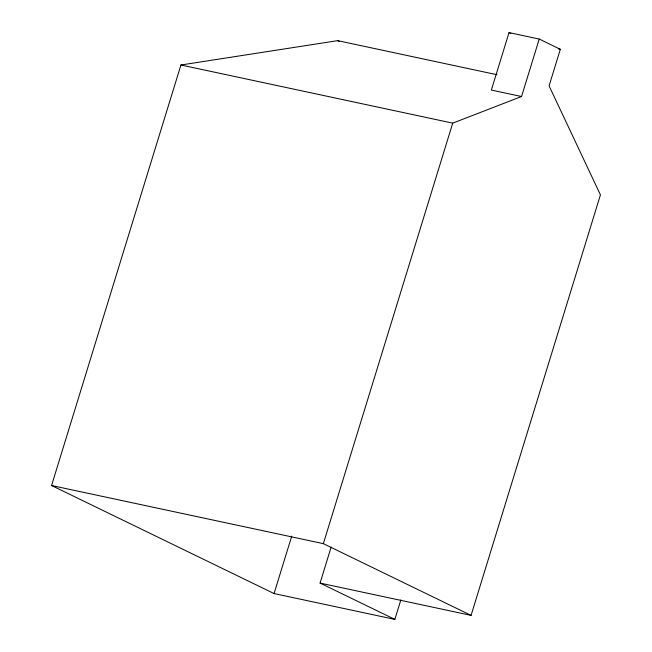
<?xml version="1.0" encoding="UTF-8"?>
<svg xmlns="http://www.w3.org/2000/svg" width="652" height="652" viewBox="0 0 652 652"><rect width="100%" height="100%" fill="white"/><g stroke="black" fill="none" stroke-linecap="round" stroke-linejoin="round"><path stroke-width="0.98" d="M400.858 599.93L394.867 619.4L274.068 593.556L51.565 485.512L180.93 64.996L337.687 40.652L496.979 74.727M274.068 593.556L291.737 536.123M539.228 39.063L560.329 49.307L549.082 85.877L600.435 194.875L471.07 615.382L323.359 543.654L452.724 123.138L521.551 96.52L539.228 39.063L509.025 32.6L491.347 90.057L521.551 96.52M394.867 619.4L320.075 583.084L331.151 547.069M558.381 48.892L560.329 49.307M180.93 64.996L452.724 123.138M51.565 485.512L323.359 543.654M320.075 583.084L471.07 615.382M509.025 32.6L510.785 33.456M337.687 40.652L339.505 41.532"/></g></svg>
